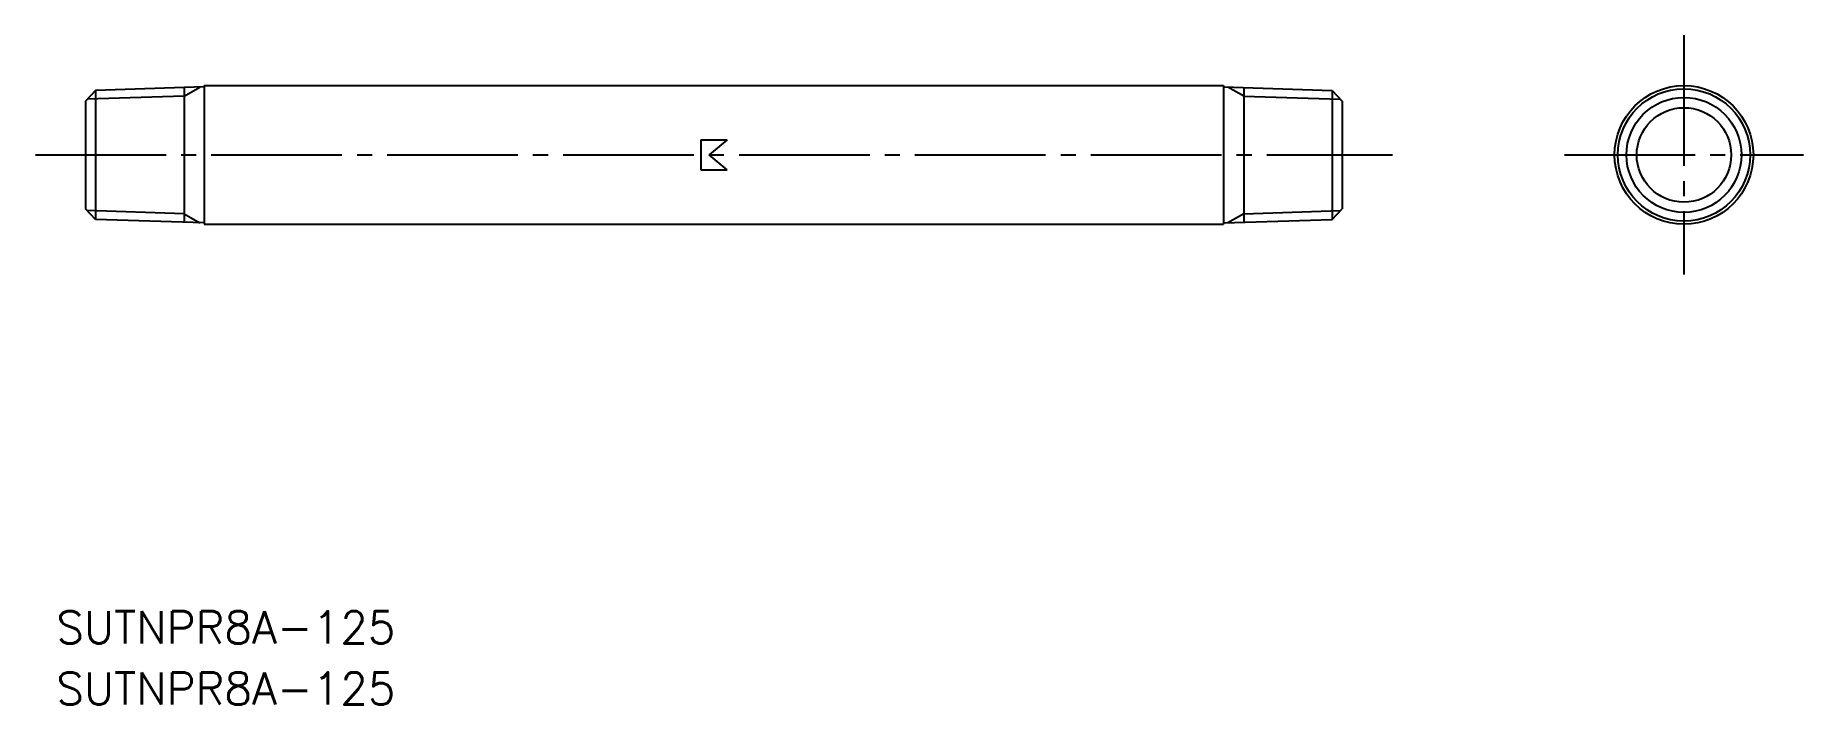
# Model space of a CAD drawing. Extents: x 45 to 221, y 151 to 217.
import ezdxf

# ---------------------------------------------------------------- set-up
doc = ezdxf.new("R2010")
doc.units = 0
doc.linetypes.add('CENTER', pattern=[17.5, 13, -1.5, 1.5, -1.5])
doc.layers.get('0').update_dxf_attribs({"linetype": 'CONTINUOUS'})
doc.layers.add('CENTER', color=1, linetype='CENTER')
doc.styles.get("Standard").update_dxf_attribs({"font": 'txt.shx', "bigfont": '@extfont2.shx'})

msp = doc.modelspace()

# ---------------------------------------------------------------- linework, layer by layer
at = {"color": 7, "linetype": 'CONTINUOUS'}
for p, q in [((50.65, 212.01), (49.65, 210.94)), ((61.45, 212.35), (50.65, 212.01)), ((50.65, 212.01), (50.65, 199.16)), ((59.45, 212.28), (59.45, 198.89)), ((61.45, 212.49), (162.85, 212.49)), ((61.45, 212.49), (61.45, 198.69)), ((162.85, 212.49), (162.85, 198.69)), ((162.85, 212.35), (173.65, 212.01)), ((164.85, 212.28), (164.85, 198.89)), ((173.65, 212.01), (174.65, 210.94)), ((173.65, 212.01), (173.65, 199.16)), ((49.65, 210.94), (49.65, 200.23)), ((174.65, 210.94), (174.65, 200.23)), ((110.85, 207.09), (113.46, 207.09)), ((110.85, 207.09), (110.85, 204.09)), ((113.46, 207.09), (111.67, 205.59)), ((110.85, 204.09), (113.46, 204.09)), ((113.46, 204.09), (111.67, 205.59)), ((50.65, 199.16), (49.65, 200.23)), ((61.45, 198.83), (50.65, 199.16)), ((162.85, 198.83), (173.65, 199.16)), ((173.65, 199.16), (174.65, 200.23)), ((61.45, 198.69), (162.85, 198.69))]:
    msp.add_line(p, q, dxfattribs=at)
at = {"color": 3, "linetype": 'CONTINUOUS'}
for p, q in [((59.45, 211.43), (49.82, 211.13)), ((59.45, 211.43), (61.02, 212.33)), ((164.85, 211.43), (163.28, 212.33)), ((164.85, 211.43), (174.48, 211.13)), ((59.45, 199.74), (49.82, 200.05)), ((59.45, 199.74), (61.02, 198.84)), ((164.85, 199.74), (163.28, 198.84)), ((164.85, 199.74), (174.48, 200.05))]:
    msp.add_line(p, q, dxfattribs=at)
at = {"color": 7, "linetype": 'CONTINUOUS'}
for radius in [6.9, 6.58, 4.7]:
    msp.add_circle((208.65, 205.59), radius, dxfattribs=at)
at = {"color": 3, "linetype": 'CONTINUOUS'}
msp.add_circle((208.65, 205.59), 5.72, dxfattribs=at)
at = {"layer": 'CENTER', "color": 1, "linetype": 'CENTER'}
for p, q in [((208.65, 217.49), (208.65, 193.69)), ((44.65, 205.59), (179.65, 205.59)), ((196.75, 205.59), (220.55, 205.59))]:
    msp.add_line(p, q, dxfattribs=at)

# ---------------------------------------------------------------- texts
at = {"color": 7, "linetype": 'CONTINUOUS'}
for p in [(46.73, 156.98), (46.73, 150.89)]:
    msp.add_text('SUTNPR8A-125', height=3.2, dxfattribs=at).set_placement(p)

doc.saveas('drawing.dxf')
